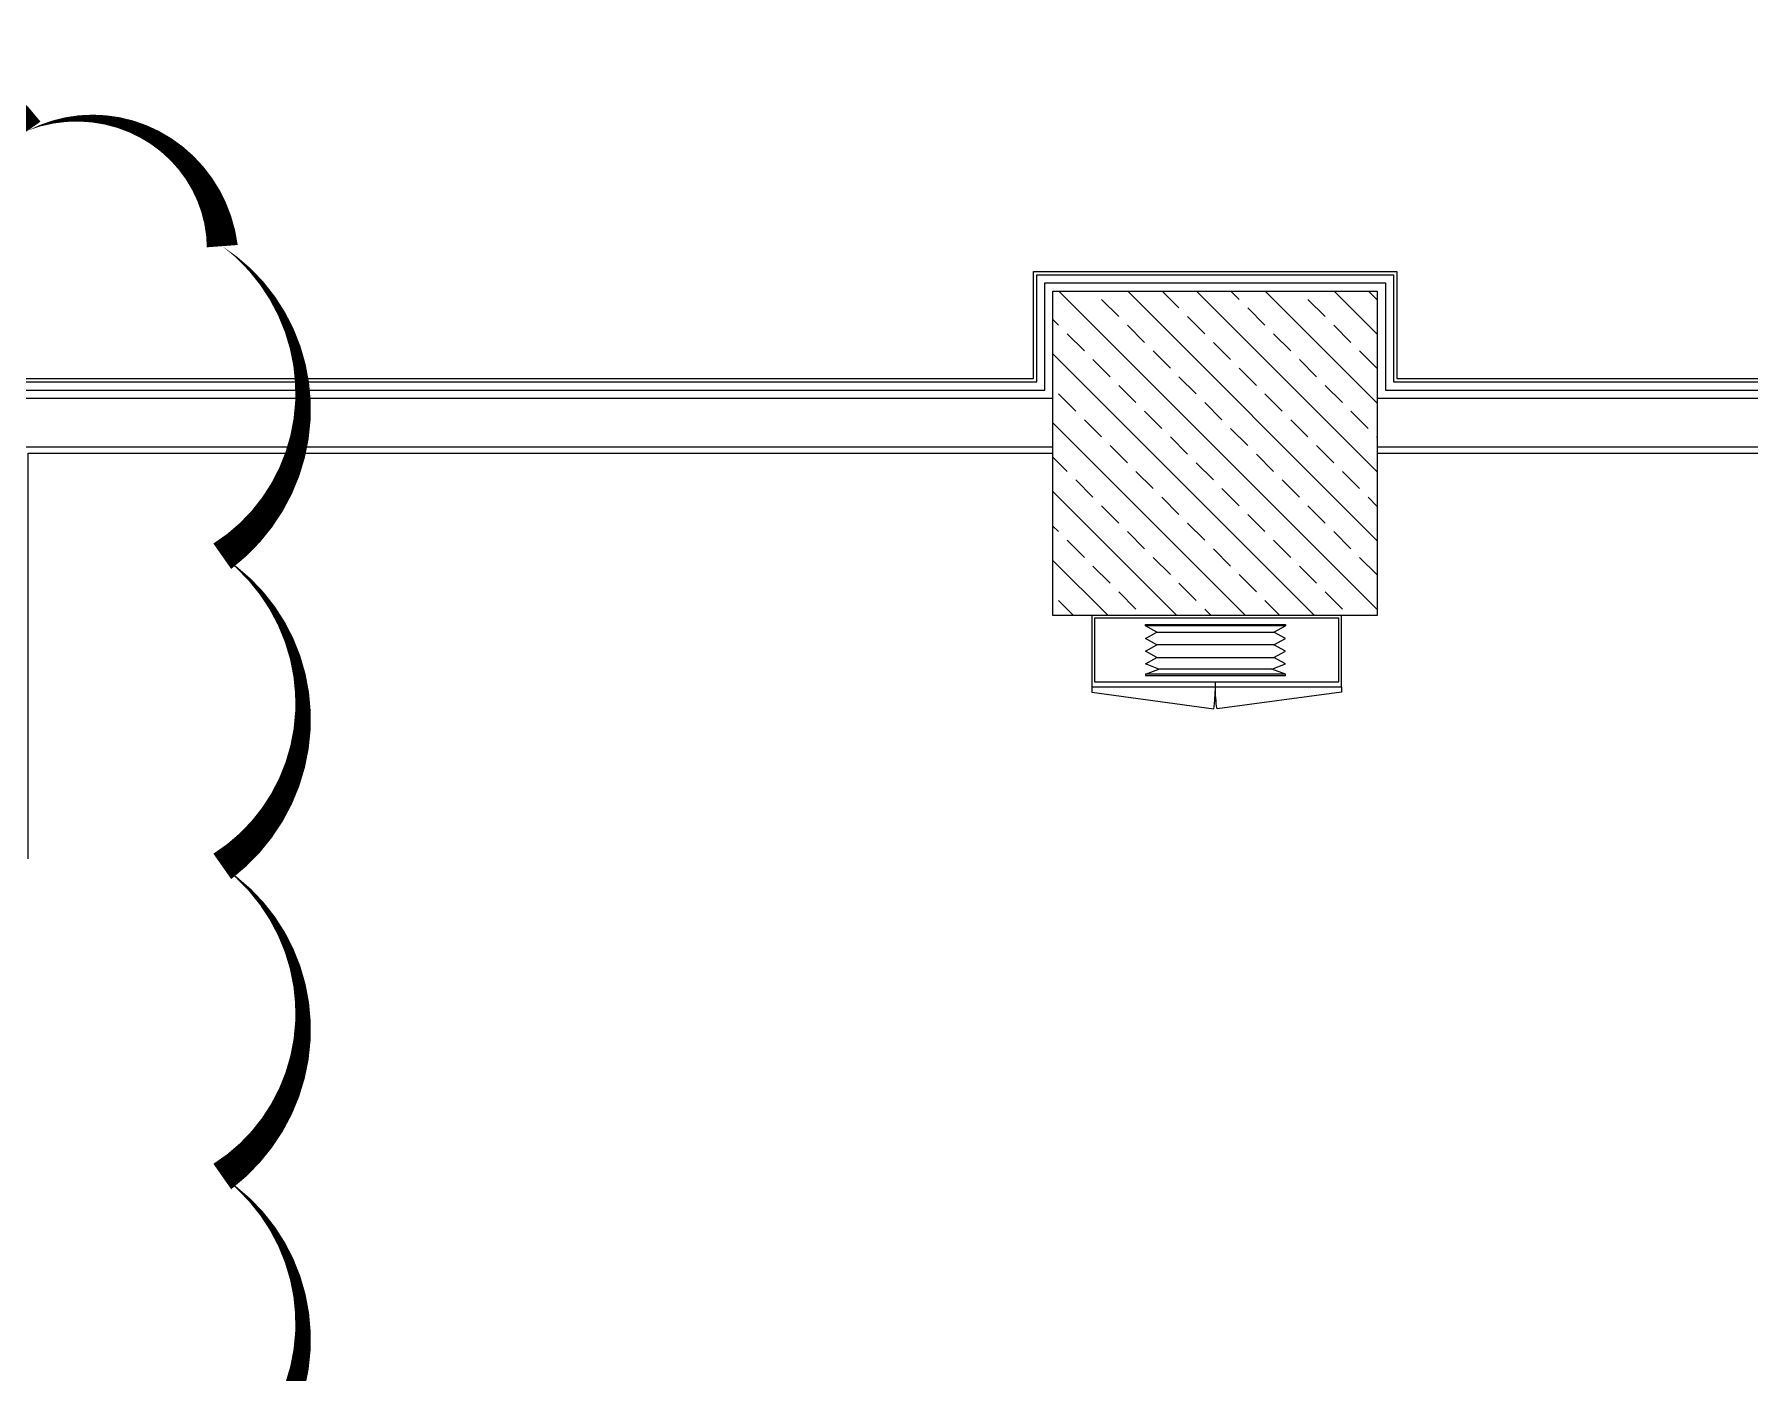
# Model space of a CAD drawing. Header units: metres. Extents: x -9802 to 773, y -8579 to 5125.
# Drawn here: x -4603 to -4074, y -1079 to -667 of the extents above; entities that cross this region are included whole.
import ezdxf

# ---------------------------------------------------------------- set-up
doc = ezdxf.new("R2010")
doc.units = ezdxf.units.M
doc.header["$MEASUREMENT"] = 0
doc.layers.get('0').update_dxf_attribs({"color": 30, "lineweight": 0})
for name, color, linetype, lineweight in [('AG-FIRE-HOSE', 1, 'Continuous', 0), ('AG-Insulation_Heat_Rockwool', 95, 'BATTING', 13), ('AG-Wall', 4, 'Continuous', 20), ('HOLD', 7, 'Continuous', 0)]:
    doc.layers.add(name, color=color, linetype=linetype, lineweight=lineweight)
for name, color, linetype in [('AG-PLASTER', 73, 'Continuous'), ('V-0_Hatch_Concrete', 252, 'Continuous'), ('V-2_Column', 160, 'Continuous')]:
    doc.layers.add(name, color=color, linetype=linetype)
doc.linetypes.add('BATTING', pattern='A,0.00254,-2.54,[134,ltypeshp.shx,S=2.54,R=0,X=-2.54,Y=0],-5.08,[134,ltypeshp.shx,S=2.54,R=180,X=2.54,Y=0],-2.54', length=10.16254)

# ---------------------------------------------------------------- blocks, each defined once
blk = doc.blocks.new('YD')
at = {"layer": 'AG-FIRE-HOSE'}
for p, q in [((-165, 214.3), (-165, 563.5)), ((-129.6, 568.9), (-129.6, 209)), ((-90.4, 209), (-90.4, 568.9)), ((-51.1, 568.9), (-51.1, 209)), ((-220, 388.9), (-204.3, 388.9))]:
    blk.add_line(p, q, dxfattribs=at)
for points in [[(-220, 770), (-235.9, 770), (-287.8, 394, 0.037389), (-220, 388.9, -23668932620.97506)], [(-220, 0), (-235.9, 0), (-287.8, 383.8, -0.037389), (-220, 388.9, 23668932620.97506)]]:
    blk.add_lwpolyline(points, format="xyb", dxfattribs=at)
for points in [[(-220, 0), (0, 0), (0, 770), (-220, 770), (-220, 0)], [(-180.7, 604.8), (-165, 563.5), (-149.3, 604.8), (-129.6, 568.9), (-110, 604.8), (-90.4, 568.9), (-70.7, 604.8), (-51.1, 568.9), (-31.5, 604.8)], [(-180.7, 173), (-165, 214.3), (-149.3, 173), (-129.6, 209), (-110, 173), (-90.4, 209), (-70.7, 173), (-51.1, 209), (-31.5, 173)]]:
    blk.add_lwpolyline(points, dxfattribs=at)
for points in [[(-204.3, 7.9), (-7.9, 7.9), (-7.9, 762.1), (-204.3, 762.1)], [(-184.6, 173), (-180.7, 173), (-180.7, 604.8), (-184.6, 604.8)], [(-31.5, 604.8), (-27.6, 604.8), (-27.6, 173), (-31.5, 173)]]:
    blk.add_lwpolyline(points, close=True, dxfattribs=at)
blk = doc.blocks.new('kolon 1x1')
at = {"layer": 'V-0_Hatch_Concrete'}
h = blk.add_hatch(dxfattribs=at)
h.set_pattern_fill('ANSI33', color=256, scale=0.6, angle=90)
h.set_pattern_definition([(135, (49.56922, -174.56495), (-0.10606602, -0.10606602), []), (135, (49.56922, -174.45888), (-0.10606602, -0.10606602), [0.075, -0.0375])])
h.paths.add_polyline_path([(1, -1), (1, 0), (0, 0), (0, -1)])
blk.add_lwpolyline([(0, -1), (0, 0), (1, 0), (1, -1)], close=True)

msp = doc.modelspace()

# ---------------------------------------------------------------- linework, layer by layer
at = {"layer": 'AG-Insulation_Heat_Rockwool', "linetype": 'Continuous', "ltscale": 1.2}
for p, q in [((-4293.44, -773.88), (-4293.44, -740.88)), ((-4293.44, -740.88), (-4183.44, -740.88)), ((-4183.44, -740.88), (-4183.44, -773.88)), ((-5023.44, -773.88), (-4293.44, -773.88)), ((-4183.44, -773.88), (-3473.44, -773.88))]:
    msp.add_line(p, q, dxfattribs=at)
at = {"layer": 'AG-Insulation_Heat_Rockwool', "ltscale": 0.48}
for p, q in [((-4290.94, -776.38), (-4290.94, -743.38)), ((-4290.94, -743.38), (-4185.94, -743.38)), ((-4185.94, -743.38), (-4185.94, -776.38)), ((-5025.94, -776.38), (-4290.94, -776.38)), ((-4185.94, -776.38), (-3470.94, -776.38))]:
    msp.add_line(p, q, dxfattribs=at)
at = {"layer": 'AG-PLASTER', "ltscale": 0.3}
for p, q in [((-4294.44, -772.88), (-4294.44, -739.88)), ((-4294.44, -739.88), (-4182.44, -739.88)), ((-4182.44, -739.88), (-4182.44, -772.88)), ((-5022.44, -772.88), (-4294.44, -772.88)), ((-4182.44, -772.88), (-3474.44, -772.88))]:
    msp.add_line(p, q, dxfattribs=at)
at = {"layer": 'AG-PLASTER'}
for points in [[(-4604.44, -920.88), (-4604.44, -795.88), (-4288.44, -795.88)], [(-4188.44, -795.88), (-3468.44, -795.88)]]:
    msp.add_lwpolyline(points, dxfattribs=at)
at = {"layer": 'AG-Wall'}
for points in [[(-5028.44, -778.88), (-4288.44, -778.88)], [(-4188.44, -778.88), (-3468.44, -778.88)], [(-4606.44, -793.88), (-4288.44, -793.88)], [(-4188.44, -793.88), (-3468.44, -793.88)]]:
    msp.add_lwpolyline(points, dxfattribs=at)
at = {"layer": 'HOLD'}
msp.add_lwpolyline([(-4700.16, -696.4, 0, 9.56, -0.520567), (-4604.56, -696.4, 0, 9.56, -0.520567), (-4544.6, -732.04, 0, 9.56, -0.520567), (-4544.6, -827.63, 0, 9.56, -0.520567), (-4544.6, -923.23, 0, 9.56, -0.520567), (-4544.6, -1018.83, 0, 9.56, -0.520567), (-4544.6, -1114.42, 0, 9.56, -0.520567), (-4544.6, -1210.02, 0, 9.56, -0.520567), (-4569.81, -1280.41, 0, 9.56, -0.520567), (-4665.4, -1280.41, 0, 9.56, -0.520567)], format="xyseb", dxfattribs=at)

# ---------------------------------------------------------------- block references
at = {"layer": 'AG-FIRE-HOSE', "xscale": 0.1, "yscale": 0.1, "zscale": 0.1, "rotation": 90}
msp.add_blockref('YD', (-4199.48, -845.89, -102), dxfattribs=at)
at = {"layer": 'V-2_Column', "xscale": 100, "yscale": 100, "zscale": 100}
msp.add_blockref('kolon 1x1', (-4288.44, -745.88), dxfattribs=at)

doc.saveas('drawing.dxf')
